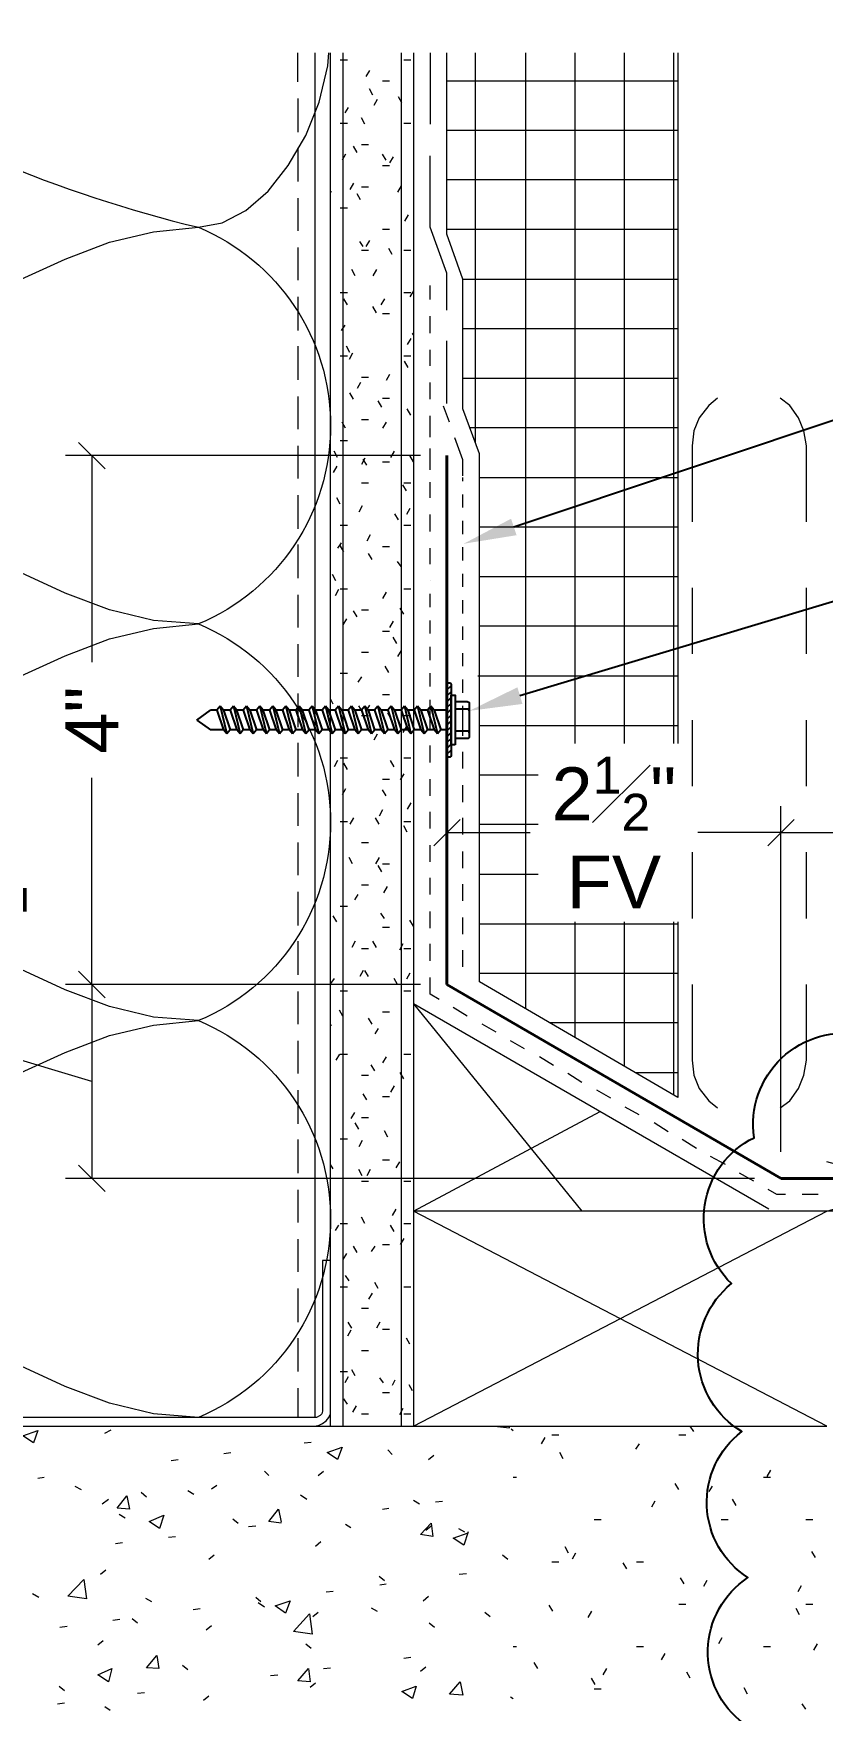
# Model space of a CAD drawing. Header units: inches. Extents: x -257 to 21868, y -296 to 108.
# Drawn here: x 78.38 to 84.34, y 21.92 to 34.6 of the extents above; entities that cross this region are included whole.
import ezdxf
from ezdxf import colors
from ezdxf.entities.mleader import LeaderData, LeaderLine
from ezdxf.math import Vec2, Vec3

# ---------------------------------------------------------------- set-up
doc = ezdxf.new("R2010")
doc.units = ezdxf.units.IN
doc.header["$MEASUREMENT"] = 0
doc.linetypes.add('HIDDEN', pattern=[0.375, 0.25, -0.125])
doc.layers.get('Defpoints').update_dxf_attribs({"color": 3})
for name, color, linetype, lineweight in [('NSE-By_Others', 8, 'Continuous', 0), ('NSE-Call-Outs', 171, 'Continuous', 13), ('NSE-Dimensions', 51, 'Continuous', 13), ('NSE-Flashing 01', 2, 'Continuous', 40), ('NSE-Hardware', 111, 'Continuous', 25)]:
    doc.layers.add(name, color=color, linetype=linetype, lineweight=lineweight)
doc.styles.add('004 - NSSM - Standard', font='arial.ttf', dxfattribs={"height": 0.4})
doc.dimstyles.new('004 - NSSM - Standard', dxfattribs={"dimtxt": 0.4, "dimasz": 0.2, "dimexe": 0.2, "dimexo": 0.2, "dimgap": 0.2, "dimtad": 0, "dimdec": 4, "dimzin": 3, "dimdsep": 46, "dimlunit": 4, "dimtxsty": '004 - NSSM - Standard', "dimblk": 'OBLIQUE', "dimcen": 0.2, "dimclrd": 256, "dimclre": 256, "dimclrt": 256, "dimadec": 0, "dimazin": 0, "dimtfac": 0.7, "dimtdec": 4, "dimtmove": 1, "dimatfit": 2, "dimfxl": 1, "dimtfill": 1, "dimtfillclr": 11, "dimfrac": 1, "dimtolj": 1, "dimtzin": 0, "dimlwd": 0, "dimlwe": 0, "dimarcsym": 0})

# ---------------------------------------------------------------- blocks, each defined once
blk = doc.blocks.new('*U18')
h = blk.add_hatch()
h.set_pattern_fill('ANSI31', scale=0.25, angle=180)
h.set_pattern_definition([(225, (-0.96875, 0.2462), (0.0220971, -0.0220971), [])])
h.paths.add_polyline_path([(0, -0.271, 0.602221), (0.016, -0.28, 0.602221), (0.031, -0.271), (0.031, 0.271, 0.602221), (0.016, 0.28, 0.602221), (0, 0.271)])
at = {"color": 0, "linetype": 'ByBlock', "lineweight": -2}
for p, q in [((-1.892, 0), (-1.789, 0.075)), ((-1.892, 0), (-1.789, -0.075)), ((-1.74, 0.075), (-1.789, 0.075)), ((-1.715, 0.105), (-1.74, 0.075)), ((-1.74, 0.075), (-1.69, -0.075)), ((-1.715, 0.105), (-1.665, -0.105)), ((-1.69, 0.075), (-1.715, 0.105)), ((-1.64, 0.075), (-1.69, 0.075)), ((-1.69, 0.075), (-1.64, -0.075)), ((-1.615, 0.105), (-1.64, 0.075)), ((-1.64, 0.075), (-1.59, -0.075)), ((-1.615, 0.105), (-1.565, -0.105)), ((-1.59, 0.075), (-1.615, 0.105)), ((-1.541, 0.075), (-1.591, 0.075)), ((-1.591, 0.075), (-1.541, -0.075)), ((-1.516, 0.105), (-1.541, 0.075)), ((-1.541, 0.075), (-1.491, -0.075)), ((-1.516, 0.105), (-1.466, -0.105)), ((-1.491, 0.075), (-1.516, 0.105)), ((-1.441, 0.075), (-1.491, 0.075)), ((-1.491, 0.075), (-1.441, -0.075)), ((-1.416, 0.105), (-1.441, 0.075)), ((-1.441, 0.075), (-1.391, -0.075)), ((-1.416, 0.105), (-1.366, -0.105)), ((-1.391, 0.075), (-1.416, 0.105)), ((-1.342, 0.075), (-1.392, 0.075)), ((-1.392, 0.075), (-1.342, -0.075)), ((-1.317, 0.105), (-1.342, 0.075)), ((-1.342, 0.075), (-1.292, -0.075)), ((-1.317, 0.105), (-1.267, -0.105)), ((-1.292, 0.075), (-1.317, 0.105)), ((-1.243, 0.075), (-1.293, 0.075)), ((-1.293, 0.075), (-1.243, -0.075)), ((-1.218, 0.105), (-1.243, 0.075)), ((-1.243, 0.075), (-1.193, -0.075)), ((-1.218, 0.105), (-1.168, -0.105)), ((-1.193, 0.075), (-1.218, 0.105)), ((-1.143, 0.075), (-1.193, 0.075)), ((-1.193, 0.075), (-1.143, -0.075)), ((-1.118, 0.105), (-1.143, 0.075)), ((-1.143, 0.075), (-1.093, -0.075)), ((-1.118, 0.105), (-1.068, -0.105)), ((-1.093, 0.075), (-1.118, 0.105)), ((-1.044, 0.075), (-1.094, 0.075)), ((-1.094, 0.075), (-1.044, -0.075)), ((-1.019, 0.105), (-1.044, 0.075)), ((-1.044, 0.075), (-0.994, -0.075)), ((-1.019, 0.105), (-0.969, -0.105)), ((-0.994, 0.075), (-1.019, 0.105)), ((-0.944, 0.075), (-0.994, 0.075)), ((-0.994, 0.075), (-0.944, -0.075)), ((-0.919, 0.105), (-0.944, 0.075)), ((-0.944, 0.075), (-0.894, -0.075)), ((-0.919, 0.105), (-0.869, -0.105)), ((-0.894, 0.075), (-0.919, 0.105)), ((-0.845, 0.075), (-0.895, 0.075)), ((-0.895, 0.075), (-0.845, -0.075)), ((-0.82, 0.105), (-0.845, 0.075)), ((-0.845, 0.075), (-0.795, -0.075)), ((-0.82, 0.105), (-0.77, -0.105)), ((-0.795, 0.075), (-0.82, 0.105)), ((-0.746, 0.075), (-0.796, 0.075)), ((-0.796, 0.075), (-0.746, -0.075)), ((-0.721, 0.105), (-0.746, 0.075)), ((-0.746, 0.075), (-0.696, -0.075)), ((-0.721, 0.105), (-0.671, -0.105)), ((-0.696, 0.075), (-0.721, 0.105)), ((-0.646, 0.075), (-0.696, 0.075)), ((-0.696, 0.075), (-0.646, -0.075)), ((-0.621, 0.105), (-0.646, 0.075)), ((-0.646, 0.075), (-0.596, -0.075)), ((-0.621, 0.105), (-0.571, -0.105)), ((-0.596, 0.075), (-0.621, 0.105)), ((-0.547, 0.075), (-0.597, 0.075)), ((-0.597, 0.075), (-0.547, -0.075)), ((-0.522, 0.105), (-0.547, 0.075)), ((-0.547, 0.075), (-0.497, -0.075)), ((-0.522, 0.105), (-0.472, -0.105)), ((-0.497, 0.075), (-0.522, 0.105)), ((-0.447, 0.075), (-0.497, 0.075)), ((-0.497, 0.075), (-0.447, -0.075)), ((-0.422, 0.105), (-0.447, 0.075)), ((-0.447, 0.075), (-0.397, -0.075)), ((-0.422, 0.105), (-0.372, -0.105)), ((-0.397, 0.075), (-0.422, 0.105)), ((-0.347, 0.075), (-0.397, 0.075)), ((-0.397, 0.075), (-0.347, -0.075)), ((-0.322, 0.105), (-0.347, 0.075)), ((-0.347, 0.075), (-0.297, -0.075)), ((-0.322, 0.105), (-0.272, -0.105)), ((-0.297, 0.075), (-0.322, 0.105)), ((-0.247, 0.075), (-0.297, 0.075)), ((-0.297, 0.075), (-0.247, -0.075)), ((-0.222, 0.105), (-0.247, 0.075)), ((-0.247, 0.075), (-0.197, -0.075)), ((-0.222, 0.105), (-0.172, -0.105)), ((-0.197, 0.075), (-0.222, 0.105)), ((-0.147, 0.075), (-0.197, 0.075)), ((-0.197, 0.075), (-0.147, -0.075)), ((-0.122, 0.105), (-0.147, 0.075)), ((-0.147, 0.075), (-0.097, -0.075)), ((-0.122, 0.105), (-0.072, -0.105)), ((-0.097, 0.075), (-0.122, 0.105)), ((0, 0.075), (-0.097, 0.075)), ((-0.097, 0.075), (-0.047, -0.075)), ((-1.69, -0.075), (-1.789, -0.075)), ((-1.665, -0.105), (-1.69, -0.075)), ((-1.64, -0.075), (-1.665, -0.105)), ((-1.59, -0.075), (-1.64, -0.075)), ((-1.565, -0.105), (-1.59, -0.075)), ((-1.54, -0.075), (-1.565, -0.105)), ((-1.491, -0.075), (-1.541, -0.075)), ((-1.466, -0.105), (-1.491, -0.075)), ((-1.441, -0.075), (-1.466, -0.105)), ((-1.391, -0.075), (-1.441, -0.075)), ((-1.366, -0.105), (-1.391, -0.075)), ((-1.341, -0.075), (-1.366, -0.105)), ((-1.292, -0.075), (-1.342, -0.075)), ((-1.267, -0.105), (-1.292, -0.075)), ((-1.242, -0.075), (-1.267, -0.105)), ((-1.193, -0.075), (-1.243, -0.075)), ((-1.168, -0.105), (-1.193, -0.075)), ((-1.143, -0.075), (-1.168, -0.105)), ((-1.093, -0.075), (-1.143, -0.075)), ((-1.068, -0.105), (-1.093, -0.075)), ((-1.043, -0.075), (-1.068, -0.105)), ((-0.994, -0.075), (-1.044, -0.075)), ((-0.969, -0.105), (-0.994, -0.075)), ((-0.944, -0.075), (-0.969, -0.105)), ((-0.894, -0.075), (-0.944, -0.075)), ((-0.869, -0.105), (-0.894, -0.075)), ((-0.844, -0.075), (-0.869, -0.105)), ((-0.795, -0.075), (-0.845, -0.075)), ((-0.77, -0.105), (-0.795, -0.075)), ((-0.745, -0.075), (-0.77, -0.105)), ((-0.696, -0.075), (-0.746, -0.075)), ((-0.671, -0.105), (-0.696, -0.075)), ((-0.646, -0.075), (-0.671, -0.105)), ((-0.596, -0.075), (-0.646, -0.075)), ((-0.571, -0.105), (-0.596, -0.075)), ((-0.546, -0.075), (-0.571, -0.105)), ((-0.497, -0.075), (-0.547, -0.075)), ((-0.472, -0.105), (-0.497, -0.075)), ((-0.447, -0.075), (-0.472, -0.105)), ((-0.397, -0.075), (-0.447, -0.075)), ((-0.372, -0.105), (-0.397, -0.075)), ((-0.347, -0.075), (-0.372, -0.105)), ((-0.297, -0.075), (-0.347, -0.075)), ((-0.272, -0.105), (-0.297, -0.075)), ((-0.247, -0.075), (-0.272, -0.105)), ((-0.197, -0.075), (-0.247, -0.075)), ((-0.172, -0.105), (-0.197, -0.075)), ((-0.147, -0.075), (-0.172, -0.105)), ((-0.097, -0.075), (-0.147, -0.075)), ((-0.072, -0.105), (-0.097, -0.075)), ((-0.047, -0.075), (-0.072, -0.105)), ((0, -0.075), (-0.047, -0.075))]:
    blk.add_line(p, q, dxfattribs=at)
at = {"color": 0, "linetype": 'ByBlock', "lineweight": -2, "flags": 128}
blk.add_lwpolyline([(0.021, -0.281), (0.01, -0.281, -0.414214), (0, -0.271), (0, 0.271, -0.414214), (0.01, 0.281), (0.021, 0.281, -0.414214), (0.031, 0.271), (0.031, -0.271, -0.414214)], format="xyb", close=True, dxfattribs=at)
blk.add_lwpolyline([(0.062, -0.188), (0.031, -0.188), (0.031, 0.187), (0.062, 0.187), (0.062, -0.188)], dxfattribs=at)
for points in [[(0.062, 0.14), (0.153, 0.14, -0.414214), (0.169, 0.124), (0.169, -0.124, -0.414214), (0.153, -0.14), (0.062, -0.14)], [(0.169, 0.094, -0.414214), (0.156, 0.082), (0.062, 0.082)], [(0.169, 0.069, 0.414214), (0.156, 0.082), (0.062, 0.082)], [(0.169, -0.071, -0.414214), (0.156, -0.084), (0.062, -0.084)], [(0.169, -0.096, 0.414214), (0.156, -0.084), (0.062, -0.084)]]:
    blk.add_lwpolyline(points, format="xyb", dxfattribs=at)
blk = doc.blocks.new('_Oblique')
at = {"color": 0, "linetype": 'ByBlock', "lineweight": -2}
blk.add_line((-0.5, -0.5), (0.5, 0.5), dxfattribs=at)
blk = doc.blocks.new('*D21')
at = {"layer": 'Defpoints', "color": 0, "transparency": 16777216}
for p in [(78.817, 31.413), (81.503, 31.413), (81.503, 27.413)]:
    blk.add_point(p, dxfattribs=at)
at = {"layer": 'NSE-Dimensions', "lineweight": 0, "transparency": 16777216}
for p, q in [((81.303, 31.413), (78.617, 31.413)), ((78.817, 31.413), (78.817, 29.851)), ((78.817, 27.413), (78.817, 28.975)), ((81.303, 27.413), (78.617, 27.413))]:
    blk.add_line(p, q, dxfattribs=at)
at = {"layer": 'NSE-Dimensions', "lineweight": 0, "transparency": 16777216, "xscale": 0.2, "yscale": 0.2, "zscale": 0.2}
for p, rotation in [((78.817, 31.413), 90), ((78.817, 27.413), 270)]:
    blk.add_blockref('_Oblique', p, dxfattribs=dict(at, rotation=rotation))
at = {"layer": 'NSE-Dimensions', "transparency": 16777216, "insert": (78.817, 29.413), "char_height": 0.4, "attachment_point": 5, "rotation": 90, "style": '004 - NSSM - Standard', "bg_fill": 3, "box_fill_scale": 1.25, "bg_fill_color": 256, "bg_fill_true_color": 13158600, "bg_fill_transparency": 0}
blk.add_mtext('\\A1;4"', dxfattribs=at)
blk = doc.blocks.new('*D22')
at = {"layer": 'Defpoints', "color": 0, "transparency": 16777216}
for p in [(84.029, 28.562), (81.503, 27.413), (84.029, 25.947)]:
    blk.add_point(p, dxfattribs=at)
at = {"layer": 'NSE-Dimensions', "lineweight": 0, "transparency": 16777216}
for p, q in [((81.503, 27.613), (81.503, 28.762)), ((84.029, 26.147), (84.029, 28.762)), ((81.503, 28.562), (82.133, 28.562)), ((84.029, 28.562), (83.4, 28.562))]:
    blk.add_line(p, q, dxfattribs=at)
at = {"layer": 'NSE-Dimensions', "lineweight": 0, "transparency": 16777216, "xscale": 0.2, "yscale": 0.2, "zscale": 0.2, "rotation": 180}
blk.add_blockref('_Oblique', (81.503, 28.562), dxfattribs=at)
at = {"layer": 'NSE-Dimensions', "lineweight": 0, "transparency": 16777216, "xscale": 0.2, "yscale": 0.2, "zscale": 0.2}
blk.add_blockref('_Oblique', (84.029, 28.562), dxfattribs=at)
at = {"layer": 'NSE-Dimensions', "transparency": 16777216, "insert": (82.766, 28.562), "char_height": 0.4, "attachment_point": 5, "style": '004 - NSSM - Standard', "bg_fill": 3, "box_fill_scale": 1.25, "bg_fill_color": 256, "bg_fill_true_color": 13158600, "bg_fill_transparency": 0}
blk.add_mtext('\\A1;2{\\H0.7x;\\S1#2;}"\\PFV', dxfattribs=at)
blk = doc.blocks.new('*D23')
at = {"layer": 'Defpoints', "color": 0, "transparency": 16777216}
for p in [(81.503, 27.413), (78.817, 25.947), (84.029, 25.947)]:
    blk.add_point(p, dxfattribs=at)
at = {"layer": 'NSE-Dimensions', "lineweight": 0, "transparency": 16777216}
for p, q in [((81.303, 27.413), (78.617, 27.413)), ((78.817, 27.413), (78.817, 25.947)), ((77.989, 26.928), (77.989, 27.328)), ((78.817, 26.68), (77.989, 26.928)), ((83.829, 25.947), (78.617, 25.947))]:
    blk.add_line(p, q, dxfattribs=at)
at = {"layer": 'NSE-Dimensions', "lineweight": 0, "transparency": 16777216, "xscale": 0.2, "yscale": 0.2, "zscale": 0.2}
for p, rotation in [((78.817, 27.413), 90), ((78.817, 25.947), 270)]:
    blk.add_blockref('_Oblique', p, dxfattribs=dict(at, rotation=rotation))
at = {"layer": 'NSE-Dimensions', "transparency": 16777216, "insert": (77.989, 27.919), "char_height": 0.4, "attachment_point": 5, "rotation": 90, "style": '004 - NSSM - Standard', "bg_fill": 3, "box_fill_scale": 1.25, "bg_fill_color": 256, "bg_fill_true_color": 13158600, "bg_fill_transparency": 0}
blk.add_mtext('\\A1;1 {\\H0.7x;\\S1/2;}"', dxfattribs=at)
blk = doc.blocks.new('*D24')
at = {"layer": 'Defpoints', "color": 0, "transparency": 16777216}
for p in [(92.003, 28.562), (84.029, 25.947), (92.003, 25.947)]:
    blk.add_point(p, dxfattribs=at)
at = {"layer": 'NSE-Dimensions', "lineweight": 0, "transparency": 16777216}
for p, q in [((84.029, 26.147), (84.029, 28.762)), ((92.003, 26.147), (92.003, 28.762)), ((84.029, 28.562), (87.484, 28.562)), ((92.003, 28.562), (88.548, 28.562))]:
    blk.add_line(p, q, dxfattribs=at)
at = {"layer": 'NSE-Dimensions', "lineweight": 0, "transparency": 16777216, "xscale": 0.2, "yscale": 0.2, "zscale": 0.2, "rotation": 180}
blk.add_blockref('_Oblique', (84.029, 28.562), dxfattribs=at)
at = {"layer": 'NSE-Dimensions', "lineweight": 0, "transparency": 16777216, "xscale": 0.2, "yscale": 0.2, "zscale": 0.2}
blk.add_blockref('_Oblique', (92.003, 28.562), dxfattribs=at)
at = {"layer": 'NSE-Dimensions', "transparency": 16777216, "insert": (88.016, 28.562), "char_height": 0.4, "attachment_point": 5, "style": '004 - NSSM - Standard', "bg_fill": 3, "box_fill_scale": 1.25, "bg_fill_color": 256, "bg_fill_true_color": 13158600, "bg_fill_transparency": 0}
blk.add_mtext('\\A1;8"\\PFV', dxfattribs=at)

msp = doc.modelspace()

# ---------------------------------------------------------------- linework, layer by layer
at = {"layer": 'NSE-By_Others', "linetype": 'HIDDEN', "ltscale": 0.2}
msp.add_line((81.62282, 29.41986), (81.62282, 31.24652), dxfattribs=at)
at = {"layer": 'NSE-By_Others'}
msp.add_line((92.00282, 25.69986), (81.24948, 25.69986), dxfattribs=at)
msp.add_lwpolyline([(76.63615, 34.39986, 0.08190567), (79.62282, 33.13986, -0.66666667), (79.62282, 30.13986, -0.66666667), (79.62282, 27.13986, -0.66666667), (79.62282, 24.13986), (79.28282, 24.16652), (78.94948, 24.24652), (78.61615, 24.37319), (78.28282, 24.52652)], format="xyb", dxfattribs=at)
for points in [[(78.28282, 32.74652), (78.61615, 32.89986), (78.94948, 33.02652), (79.28282, 33.10652), (79.62282, 33.13986), (79.80282, 33.17319), (79.98282, 33.26652), (80.14948, 33.41319), (80.30282, 33.60652), (80.43615, 33.83319), (80.53615, 34.08652), (80.60282, 34.35986), (80.60907, 34.45986)], [(80.37615, 34.23986), (80.37615, 34.45986)], [(80.50282, 34.45986), (80.50282, 24.13986)], [(80.62282, 24.07319), (80.62282, 34.45986)], [(80.69615, 34.40652), (80.74948, 34.40652)], [(80.71615, 34.45986), (80.71615, 24.07319)], [(81.15615, 34.45986), (81.15615, 24.07319)], [(81.17615, 34.40652), (81.22948, 34.40652)], [(81.24948, 34.45986), (81.24948, 24.07319), (84.37615, 25.69986), (84.46948, 25.72652), (84.53615, 25.79319), (84.56282, 25.88652), (84.53615, 25.97986), (84.46948, 26.04652), (84.37615, 26.07319)], [(81.37615, 34.45986), (81.37615, 33.91986)], [(83.24948, 34.45986), (83.24948, 26.55986), (81.74948, 27.43319), (81.74948, 31.42652), (81.62282, 31.76652), (81.62282, 32.74652), (81.50282, 33.08652), (81.50282, 34.45986)], [(81.71615, 34.45986), (81.71615, 31.50652)], [(82.09615, 34.45986), (82.09615, 27.23319)], [(82.46948, 34.45986), (82.46948, 27.01319)], [(82.84282, 34.45986), (82.84282, 26.79986)], [(83.21615, 34.45986), (83.21615, 26.57986)], [(80.91615, 34.32652), (80.88948, 34.27986)], [(81.01615, 34.24652), (81.06948, 34.24652)], [(81.50282, 34.24652), (83.24948, 34.24652)], [(80.94282, 34.13986), (80.91615, 34.18652)], [(81.16282, 34.07986), (81.13615, 34.12652)], [(80.37615, 34.11319), (80.37615, 33.85986)], [(80.75615, 34.04652), (80.72948, 34.00652)], [(80.97615, 34.10652), (80.94948, 34.05986)], [(80.69615, 33.92652), (80.74948, 33.92652)], [(80.88282, 33.91986), (80.85615, 33.96652)], [(81.17615, 33.92652), (81.22948, 33.92652)], [(81.50282, 33.87319), (83.24948, 33.87319)], [(80.37615, 33.73986), (80.37615, 33.48652)], [(80.82282, 33.70652), (80.79615, 33.75319)], [(80.85615, 33.76652), (80.90948, 33.76652)], [(80.73615, 33.69319), (80.70948, 33.64652)], [(81.04282, 33.64652), (81.01615, 33.69319)], [(81.09615, 33.67319), (81.06948, 33.62652)], [(81.50282, 32.51319), (81.50282, 32.79319), (81.37615, 33.13986), (81.37615, 33.67986)], [(81.01615, 33.60652), (81.06948, 33.60652)], [(81.50282, 33.49986), (83.24948, 33.49986)], [(80.37615, 33.35986), (80.37615, 33.11319)], [(80.62948, 33.40652), (80.62282, 33.41319)], [(80.79615, 33.47319), (80.76948, 33.42652)], [(80.84948, 33.34652), (80.82282, 33.39319)], [(80.85615, 33.44652), (80.90948, 33.44652)], [(81.15615, 33.45319), (81.12948, 33.40652)], [(80.69615, 33.28652), (80.74948, 33.28652)], [(81.20948, 33.23319), (81.18282, 33.18652)], [(81.01615, 33.12652), (81.06948, 33.12652)], [(81.50282, 33.12652), (83.24948, 33.12652)], [(80.37615, 32.98652), (80.37615, 32.73986)], [(80.86948, 32.99319), (80.84282, 33.03319)], [(80.91615, 33.03986), (80.88948, 32.99319)], [(81.08948, 32.93319), (81.06282, 32.97986)], [(80.85615, 32.96652), (80.90948, 32.96652)], [(81.17615, 32.96652), (81.22948, 32.96652)], [(80.80948, 32.77319), (80.78282, 32.81986)], [(80.96948, 32.81986), (80.94282, 32.77319)], [(81.62282, 32.74652), (83.24948, 32.74652)], [(80.37615, 32.61319), (80.37615, 32.35986)], [(80.69615, 32.64652), (80.74948, 32.64652)], [(80.74948, 32.55319), (80.72282, 32.59986)], [(81.02948, 32.59986), (81.00282, 32.55319)], [(81.17615, 32.64652), (81.22948, 32.64652)], [(81.24948, 32.65986), (81.22282, 32.61319)], [(81.37615, 32.59319), (81.37615, 32.69986)], [(80.96948, 32.49319), (80.94282, 32.53986)], [(81.01615, 32.48652), (81.06948, 32.48652)], [(81.37615, 32.33986), (81.37615, 32.46652)], [(80.72948, 32.39986), (80.70282, 32.35986)], [(81.24948, 32.32652), (81.24282, 32.33986)], [(81.62282, 32.37319), (83.24948, 32.37319)], [(80.37615, 32.23986), (80.37615, 31.98652)], [(80.76948, 32.19319), (80.74282, 32.23986)], [(81.22948, 32.29986), (81.20282, 32.25319)], [(81.37615, 32.09319), (81.37615, 32.21319)], [(81.50282, 31.80652), (81.50282, 32.27986)], [(80.69615, 32.16652), (80.74948, 32.16652)], [(80.78948, 32.18652), (80.76282, 32.13986)], [(81.17615, 32.16652), (81.22948, 32.16652)], [(81.20948, 32.07986), (81.18282, 32.12652)], [(80.84948, 31.96652), (80.82282, 31.91986)], [(80.85615, 32.00652), (80.90948, 32.00652)], [(81.06948, 32.02652), (81.04282, 31.97986)], [(81.37615, 31.83986), (81.37615, 31.96652)], [(81.62282, 31.99986), (83.24948, 31.99986)], [(80.37615, 31.85986), (80.37615, 31.61319)], [(80.79615, 31.83986), (80.76948, 31.88652)], [(81.01615, 31.84652), (81.06948, 31.84652)], [(83.54948, 31.84652), (83.48282, 31.79319), (83.40948, 31.69986), (83.36948, 31.59986), (83.35615, 31.48652), (83.35615, 30.91319)], [(84.22282, 30.91319), (84.22282, 31.48652), (84.20282, 31.59986), (84.16282, 31.69986), (84.09615, 31.79319), (84.02282, 31.84652)], [(81.00948, 31.77986), (80.98282, 31.82652)], [(81.22948, 31.71986), (81.20282, 31.76652)], [(81.37615, 31.55319), (81.37615, 31.71319)], [(81.52282, 31.66652), (81.47615, 31.78652)], [(80.73615, 31.61986), (80.70948, 31.66652)], [(80.85615, 31.68652), (80.90948, 31.68652)], [(81.04282, 31.66652), (81.01615, 31.61986)], [(81.67497, 31.62652), (83.24948, 31.62652)], [(80.37615, 31.48652), (80.37615, 31.23986)], [(80.69615, 31.52652), (80.74948, 31.52652)], [(81.37615, 31.30652), (81.37615, 31.46652)], [(81.62282, 31.25986), (81.62282, 31.37986), (81.56282, 31.54652)], [(80.66948, 31.33319), (80.64282, 31.28652)], [(80.67615, 31.39986), (80.64948, 31.44652)], [(80.88282, 31.39319), (80.85615, 31.34652)], [(80.89615, 31.33986), (80.86948, 31.38652)], [(81.01615, 31.36652), (81.06948, 31.36652)], [(81.10282, 31.44652), (81.07615, 31.39986)], [(81.24948, 31.36652), (81.22282, 31.41319)], [(80.85615, 31.20652), (80.90948, 31.20652)], [(81.17615, 31.20652), (81.22948, 31.20652)], [(81.37615, 31.09319), (81.37615, 31.21319)], [(81.74948, 31.24652), (83.24948, 31.24652)], [(80.37615, 31.11319), (80.37615, 30.85986)], [(80.69615, 31.04652), (80.66948, 31.09319)], [(81.19615, 31.14652), (81.16948, 31.19319)], [(80.86282, 31.03319), (80.83615, 30.98652)], [(81.13615, 30.92652), (81.10948, 30.97319)], [(81.22282, 31.01319), (81.19615, 30.96652)], [(81.37615, 30.83986), (81.37615, 30.96652)], [(80.69615, 30.88652), (80.74948, 30.88652)], [(81.17615, 30.88652), (81.22948, 30.88652)], [(81.74948, 30.87319), (83.24948, 30.87319)], [(80.37615, 30.73986), (80.37615, 30.48652)], [(80.70282, 30.75319), (80.67615, 30.71319)], [(80.72282, 30.68652), (80.69615, 30.73319)], [(80.92282, 30.81319), (80.89615, 30.76652)], [(81.01615, 30.72652), (81.06948, 30.72652)], [(81.37615, 30.59319), (81.37615, 30.71319)], [(80.93615, 30.62652), (80.90948, 30.67319)], [(81.15615, 30.57319), (81.12948, 30.61319)], [(78.28282, 29.74652), (78.61615, 29.89986), (78.94948, 30.02652), (79.28282, 30.10652), (79.62282, 30.13986), (79.28282, 30.16652), (78.94948, 30.24652), (78.61615, 30.37319), (78.28282, 30.52652)], [(80.66282, 30.46652), (80.63615, 30.51319)], [(81.74948, 30.49986), (83.24948, 30.49986)], [(80.37615, 30.35986), (80.37615, 30.11319)], [(80.68282, 30.39986), (80.65615, 30.35319)], [(80.69615, 30.40652), (80.74948, 30.40652)], [(81.04282, 30.37986), (81.01615, 30.33319)], [(81.17615, 30.40652), (81.22948, 30.40652)], [(83.35615, 30.41319), (83.35615, 29.91319)], [(84.22282, 29.91319), (84.22282, 30.41319)], [(80.82282, 30.19319), (80.79615, 30.23986)], [(80.85615, 30.24652), (80.90948, 30.24652)], [(81.17615, 30.21319), (81.14948, 30.25986)], [(80.74282, 30.17986), (80.71615, 30.13319)], [(81.01615, 30.08652), (81.06948, 30.08652)], [(81.09615, 30.15986), (81.06948, 30.11319)], [(81.74948, 30.12652), (83.24948, 30.12652)], [(80.37615, 29.98652), (80.37615, 29.73986)], [(81.12282, 29.99319), (81.09615, 30.03986)], [(81.15615, 29.93986), (81.12948, 29.89319)], [(80.85615, 29.92652), (80.90948, 29.92652)], [(81.06282, 29.77319), (81.03615, 29.81986)], [(80.69615, 29.76652), (80.74948, 29.76652)], [(80.85615, 29.73986), (80.82948, 29.69986)], [(81.73615, 29.74652), (83.24948, 29.74652)], [(80.37615, 29.61319), (80.37615, 29.35986)], [(80.64282, 29.53319), (80.62282, 29.57319)], [(81.01615, 29.60652), (81.06948, 29.60652)], [(80.86282, 29.47986), (80.83615, 29.51986)], [(80.85615, 29.44652), (80.90948, 29.44652)], [(80.91615, 29.52652), (80.88948, 29.47986)], [(81.08282, 29.41986), (81.05615, 29.46652)], [(81.17615, 29.44652), (81.22948, 29.44652)], [(81.37615, 29.33986), (81.37615, 29.46652)], [(80.97615, 29.30652), (80.94948, 29.25986)], [(81.19615, 29.36652), (81.16948, 29.31986)], [(81.62282, 29.29319), (81.62282, 29.41986)], [(81.74948, 29.37319), (83.24948, 29.37319)], [(83.35615, 29.41319), (83.35615, 28.91319)], [(84.22282, 28.91319), (84.22282, 29.41319)], [(80.37615, 29.23986), (80.37615, 28.98652)], [(81.37615, 29.09319), (81.37615, 29.21986)], [(81.62282, 29.04652), (81.62282, 29.17319)], [(80.67615, 29.10652), (80.64948, 29.05986)], [(80.69615, 29.12652), (80.74948, 29.12652)], [(80.74948, 29.03986), (80.72282, 29.08652)], [(81.10282, 29.05986), (81.07615, 29.10652)], [(81.17615, 29.12652), (81.22948, 29.12652)], [(81.01615, 28.96652), (81.06948, 28.96652)], [(81.17615, 29.00652), (81.14948, 28.95986)], [(81.37615, 28.83986), (81.37615, 28.96652)], [(81.62282, 28.79319), (81.62282, 28.91986)], [(81.74948, 28.99986), (83.24948, 28.99986)], [(80.37615, 28.85986), (80.37615, 28.61319)], [(80.73615, 28.89319), (80.70948, 28.84652)], [(81.04282, 28.83986), (81.01615, 28.88652)], [(80.79615, 28.67319), (80.76948, 28.62652)], [(80.98948, 28.62652), (80.96282, 28.67319)], [(81.01615, 28.73319), (80.98948, 28.68652)], [(81.22948, 28.78652), (81.20282, 28.73986)], [(81.37615, 28.59319), (81.37615, 28.71986)], [(81.62282, 28.54652), (81.62282, 28.67319)], [(80.69615, 28.64652), (80.74948, 28.64652)], [(81.17615, 28.64652), (81.22948, 28.64652)], [(81.20282, 28.56652), (81.17615, 28.61319)], [(81.74948, 28.62652), (83.24948, 28.62652)], [(80.37615, 28.48652), (80.37615, 28.23986)], [(80.85615, 28.48652), (80.90948, 28.48652)], [(81.37615, 28.33986), (81.37615, 28.46652)], [(81.62282, 28.29319), (81.62282, 28.41986)], [(83.35615, 28.41319), (83.35615, 27.91319)], [(84.22282, 27.91319), (84.22282, 28.41319)], [(80.78948, 28.32652), (80.76282, 28.37319)], [(80.98948, 28.37319), (80.96282, 28.32652)], [(81.00948, 28.26652), (80.98282, 28.31319)], [(81.01615, 28.32652), (81.06948, 28.32652)], [(80.85615, 28.16652), (80.90948, 28.16652)], [(81.37615, 28.09319), (81.37615, 28.21986)], [(81.62282, 28.04652), (81.62282, 28.17319)], [(81.74948, 28.24652), (83.24948, 28.24652)], [(80.37615, 28.11319), (80.37615, 27.85986)], [(80.82948, 28.09319), (80.80282, 28.05319)], [(81.04948, 28.15319), (81.02282, 28.10652)], [(80.66948, 27.88652), (80.64282, 27.93319)], [(80.69615, 28.00652), (80.74948, 28.00652)], [(81.02948, 27.91319), (81.00282, 27.95319)], [(81.24948, 27.85319), (81.22282, 27.89986)], [(81.37615, 27.83986), (81.37615, 27.96652)], [(81.62282, 27.79319), (81.62282, 27.91986)], [(81.01615, 27.84652), (81.06948, 27.84652)], [(81.74948, 27.87319), (83.24948, 27.87319)], [(80.37615, 27.73986), (80.37615, 27.48652)], [(80.80948, 27.73986), (80.78282, 27.69319)], [(80.85615, 27.68652), (80.90948, 27.68652)], [(80.96948, 27.69319), (80.94282, 27.73986)], [(81.16948, 27.71986), (81.14282, 27.67319)], [(81.17615, 27.68652), (81.22948, 27.68652)], [(81.37615, 27.59319), (81.37615, 27.71986)], [(81.62282, 27.54652), (81.62282, 27.67319)], [(78.28282, 26.74652), (78.61615, 26.89986), (78.94948, 27.02652), (79.28282, 27.10652), (79.62282, 27.13986), (79.28282, 27.16652), (78.94948, 27.24652), (78.61615, 27.37319), (78.28282, 27.52652)], [(80.86948, 27.51986), (80.84282, 27.47319)], [(80.90948, 27.47319), (80.88282, 27.51986)], [(80.64948, 27.45986), (80.62282, 27.41986)], [(81.12948, 27.41319), (81.10282, 27.45986)], [(81.22282, 27.49986), (81.19615, 27.45319)], [(81.44282, 27.29986), (81.37615, 27.33986), (81.37615, 27.46652)], [(81.74948, 27.49986), (83.24948, 27.49986)], [(83.35615, 27.41319), (83.35615, 26.83986), (83.36948, 26.72652), (83.40948, 26.62652), (83.48282, 26.53319), (83.54948, 26.47986)], [(84.02282, 26.47986), (84.09615, 26.53319), (84.16282, 26.62652), (84.20282, 26.72652), (84.22282, 26.83986), (84.22282, 27.41319)], [(80.37615, 27.35986), (80.37615, 27.11319)], [(80.69615, 27.36652), (80.74948, 27.36652)], [(81.17615, 27.36652), (81.22948, 27.36652)], [(83.93615, 25.71319), (81.24948, 27.26652)], [(81.24948, 27.26652), (82.52282, 25.69986)], [(80.71615, 27.17319), (80.68948, 27.21986)], [(80.93615, 27.11319), (80.90948, 27.15986)], [(81.01615, 27.20652), (81.06948, 27.20652)], [(81.65615, 27.17319), (81.54948, 27.23986)], [(80.62948, 27.10652), (80.62282, 27.09986)], [(80.98282, 27.07986), (80.95615, 27.03986)], [(81.87615, 27.05319), (81.76948, 27.11319)], [(82.27615, 27.12652), (83.24948, 27.12652)], [(80.37615, 26.98652), (80.37615, 26.73986)], [(80.68948, 26.88652), (80.66282, 26.83986)], [(80.69615, 26.88652), (80.74948, 26.88652)], [(81.17615, 26.88652), (81.22948, 26.88652)], [(82.08948, 26.92652), (81.98282, 26.98652)], [(80.95615, 26.75986), (80.92948, 26.80652)], [(81.04282, 26.86652), (81.01615, 26.81986)], [(82.30948, 26.79986), (82.20282, 26.86652)], [(80.85615, 26.72652), (80.90948, 26.72652)], [(81.10282, 26.64652), (81.07615, 26.59986)], [(81.17615, 26.69986), (81.14948, 26.74652)], [(82.52282, 26.67319), (82.41615, 26.73986)], [(82.92948, 26.74652), (83.24948, 26.74652)], [(80.37615, 26.61319), (80.37615, 26.35986)], [(80.89615, 26.53986), (80.86948, 26.58652)], [(81.01615, 26.56652), (81.06948, 26.56652)], [(82.74282, 26.55319), (82.63615, 26.61319)], [(80.80282, 26.44652), (80.77615, 26.39986)], [(80.85615, 26.40652), (80.90948, 26.40652)], [(84.37615, 24.07319), (81.24948, 25.69986), (82.66282, 26.45319)], [(82.95615, 26.42652), (82.84948, 26.48652)], [(80.83615, 26.31986), (80.80948, 26.36652)], [(81.05615, 26.25986), (81.02948, 26.30652)], [(83.17615, 26.29986), (83.06948, 26.36652)], [(80.37615, 26.23986), (80.37615, 25.98652)], [(80.69615, 26.24652), (80.74948, 26.24652)], [(80.86282, 26.23319), (80.83615, 26.18652)], [(83.38948, 26.17319), (83.28282, 26.23986)], [(80.64282, 26.01986), (80.62282, 26.05319)], [(80.86282, 25.96652), (80.83615, 26.01319)], [(80.92282, 26.01319), (80.89615, 25.96652)], [(81.01615, 26.08652), (81.06948, 26.08652)], [(81.14282, 26.07319), (81.11615, 26.02652)], [(83.60948, 26.05319), (83.49615, 26.11319)], [(80.85615, 25.92652), (80.90948, 25.92652)], [(81.17615, 25.92652), (81.22948, 25.92652)], [(83.82282, 25.92652), (83.71615, 25.98652)], [(80.37615, 25.85986), (80.37615, 25.61319)], [(83.92948, 25.86652), (83.99615, 25.82652), (84.06282, 25.82652)], [(84.18948, 25.82652), (84.30948, 25.82652)], [(80.88282, 25.60652), (80.85615, 25.65319)], [(81.11615, 25.71319), (81.08948, 25.66652)], [(80.68282, 25.59319), (80.65615, 25.55319)], [(80.69615, 25.60652), (80.74948, 25.60652)], [(81.10282, 25.54652), (81.07615, 25.59319)], [(81.17615, 25.49319), (81.14948, 25.44652)], [(81.17615, 25.60652), (81.22948, 25.60652)], [(80.37615, 25.48652), (80.37615, 25.23986)], [(80.74282, 25.37986), (80.71615, 25.33319)], [(80.82282, 25.38652), (80.79615, 25.43319)], [(80.95615, 25.43319), (80.92948, 25.39319)], [(81.01615, 25.44652), (81.06948, 25.44652)], [(80.62282, 25.32652), (80.56282, 25.32652), (80.56282, 24.18652), (80.55615, 24.16652), (80.54282, 24.15319), (80.51615, 24.13986), (74.73615, 24.13986), (74.71615, 24.14652), (74.69615, 24.16652), (74.68948, 24.18652), (74.68948, 25.32652), (74.62282, 25.32652)], [(80.37615, 25.11319), (80.37615, 24.85986)], [(80.69615, 25.12652), (80.74948, 25.12652)], [(80.76282, 25.17319), (80.73615, 25.21319)], [(80.98282, 25.11319), (80.95615, 25.15986)], [(81.17615, 25.12652), (81.22948, 25.12652)], [(80.93615, 25.07986), (80.90948, 25.03319)], [(80.78282, 24.81319), (80.75615, 24.85986)], [(80.85615, 24.96652), (80.90948, 24.96652)], [(80.99615, 24.85986), (80.96948, 24.81319)], [(80.37615, 24.73986), (80.37615, 24.48652)], [(80.77615, 24.79986), (80.74948, 24.75319)], [(81.01615, 24.80652), (81.06948, 24.80652)], [(81.22282, 24.69319), (81.19615, 24.73986)], [(80.85615, 24.64652), (80.90948, 24.64652)], [(80.69615, 24.48652), (80.74948, 24.48652)], [(80.80948, 24.45319), (80.78282, 24.49986)], [(80.37615, 24.35986), (80.37615, 24.13986)], [(80.75615, 24.44652), (80.72948, 24.39986)], [(81.02282, 24.39986), (80.99615, 24.43986)], [(81.10948, 24.41986), (81.08948, 24.37986)], [(81.24282, 24.33986), (81.21615, 24.38652)], [(80.74948, 24.23986), (80.72282, 24.27986)], [(80.81615, 24.22652), (80.78948, 24.17986)], [(81.01615, 24.32652), (81.06948, 24.32652)], [(80.50282, 24.07319), (80.53615, 24.07986), (80.56282, 24.09319), (80.58948, 24.11319), (80.60948, 24.13986), (80.62282, 24.16652)], [(80.85615, 24.16652), (80.90948, 24.16652)], [(81.16948, 24.20652), (81.14282, 24.15986)], [(81.17615, 24.16652), (81.22948, 24.16652)], [(74.74948, 24.07319), (84.37615, 24.07319)], [(78.91615, 24.01986), (78.96282, 24.04652)], [(81.86282, 24.07319), (81.97615, 24.05986), (81.97615, 24.07319)], [(81.98948, 24.05319), (82.00282, 24.03986)], [(82.24282, 23.98652), (82.21615, 23.93986)], [(82.29615, 24.00652), (82.34948, 24.00652)], [(83.25615, 24.00652), (83.30948, 24.00652)], [(83.36948, 24.03319), (83.34282, 24.07319)], [(79.81615, 23.86652), (79.86948, 23.87319)], [(80.42282, 23.94652), (80.47615, 23.95319)], [(81.05615, 23.89319), (81.08948, 23.85986)], [(81.36282, 23.81986), (81.40282, 23.85319)], [(82.38282, 23.82652), (82.35615, 23.87319)], [(82.95615, 23.93986), (82.92948, 23.89986)], [(79.41615, 23.81319), (79.46948, 23.81986)], [(80.12282, 23.73319), (80.15615, 23.69986)], [(80.52948, 23.69986), (80.56948, 23.73319)], [(83.94948, 23.73986), (83.92282, 23.69319)], [(78.40948, 23.67986), (78.45615, 23.68652)], [(78.68948, 23.61986), (78.73615, 23.59319)], [(79.72282, 23.59986), (79.76282, 23.62652)], [(82.00282, 23.68652), (82.02948, 23.68652)], [(83.25615, 23.59319), (83.22948, 23.63986)], [(83.50948, 23.61986), (83.48282, 23.57986)], [(83.89615, 23.68652), (83.94948, 23.68652)], [(78.89615, 23.48652), (78.94282, 23.51986)], [(79.18948, 23.57319), (79.22948, 23.53986)], [(79.54282, 23.58652), (79.58948, 23.55986)], [(80.39615, 23.55319), (80.44282, 23.51986)], [(81.24948, 23.51319), (81.29615, 23.48652)], [(81.41615, 23.49986), (81.46948, 23.50652)], [(83.07615, 23.50652), (83.04948, 23.45986)], [(83.68948, 23.47319), (83.66282, 23.51986)], [(79.02282, 23.40652), (79.06948, 23.37986)], [(79.88282, 23.37319), (79.92282, 23.33986)], [(80.24948, 23.33986), (80.15615, 23.35319), (80.22948, 23.44652), (80.24948, 23.34652)], [(81.01615, 23.44652), (81.06282, 23.45319)], [(82.61615, 23.36652), (82.66948, 23.36652)], [(83.57615, 23.36652), (83.62948, 23.36652)], [(84.21615, 23.36652), (84.26948, 23.36652)], [(79.39615, 23.23319), (79.44948, 23.23986)], [(80.00282, 23.31319), (80.05615, 23.31986)], [(80.73615, 23.33319), (80.77615, 23.30652)], [(81.34282, 23.28652), (81.38282, 23.31986)], [(81.66282, 23.27319), (81.62948, 23.17319), (81.54948, 23.22652), (81.66282, 23.26652)], [(81.58948, 23.29986), (81.63615, 23.27319)], [(78.99615, 23.18652), (79.04948, 23.19319)], [(79.70282, 23.06652), (79.74282, 23.09986)], [(80.50948, 23.16652), (80.54948, 23.19986)], [(81.92282, 23.09986), (81.96282, 23.06652)], [(82.42282, 23.11319), (82.39615, 23.15986)], [(82.47615, 23.11319), (82.44948, 23.06652)], [(84.28948, 23.07986), (84.26282, 23.12652)], [(78.88282, 22.95319), (78.92282, 22.98652)], [(81.59615, 22.95319), (81.64948, 22.95986)], [(82.29615, 23.04652), (82.34948, 23.04652)], [(82.86282, 22.99319), (82.83615, 23.03986)], [(82.93615, 23.04652), (82.98948, 23.04652)], [(80.98948, 22.93986), (81.02948, 22.90652)], [(80.99615, 22.87319), (81.04282, 22.87986)], [(83.29615, 22.87986), (83.26948, 22.92652)], [(83.46948, 22.90652), (83.44282, 22.85986)], [(84.18282, 22.86652), (84.15615, 22.81986)], [(78.36948, 22.80652), (78.41615, 22.77986)], [(79.22282, 22.77319), (79.26948, 22.74652)], [(80.05615, 22.77986), (80.09615, 22.74652)], [(80.07615, 22.73986), (80.12282, 22.70652)], [(80.58948, 22.81986), (80.64282, 22.82652)], [(81.32282, 22.75319), (81.36282, 22.78652)], [(82.30282, 22.67319), (82.27615, 22.71986)], [(83.25615, 22.72652), (83.30948, 22.72652)], [(84.21615, 22.72652), (84.26948, 22.72652)], [(78.97615, 22.60652), (79.02948, 22.61319)], [(79.12282, 22.61986), (79.16282, 22.58652)], [(79.58282, 22.68652), (79.63615, 22.69319)], [(80.48948, 22.63319), (80.52948, 22.66652)], [(80.92948, 22.69986), (80.97615, 22.67319)], [(81.36948, 22.58652), (81.40948, 22.55319)], [(81.78948, 22.66652), (81.82948, 22.63319)], [(82.59615, 22.67319), (82.56948, 22.62652)], [(84.16948, 22.64652), (84.14282, 22.69319)], [(78.57615, 22.55319), (78.62948, 22.55986)], [(78.86282, 22.41986), (78.90282, 22.45319)], [(79.68282, 22.53319), (79.72282, 22.56652)], [(83.58282, 22.47319), (83.55615, 22.42652)], [(80.43615, 22.42652), (80.47615, 22.39319)], [(81.17615, 22.31986), (81.22948, 22.32652)], [(82.00282, 22.40652), (82.02948, 22.40652)], [(82.93615, 22.40652), (82.98948, 22.40652)], [(83.14948, 22.35319), (83.12282, 22.30652)], [(83.89615, 22.40652), (83.94948, 22.40652)], [(84.30282, 22.42652), (84.27615, 22.37986)], [(79.50282, 22.26652), (79.54282, 22.23319)], [(80.16948, 22.18652), (80.22282, 22.19319)], [(80.56948, 22.23986), (80.62282, 22.24652)], [(81.30282, 22.21986), (81.34282, 22.25319)], [(82.18948, 22.23986), (82.16282, 22.28652)], [(82.70948, 22.23986), (82.68282, 22.19319)], [(83.34282, 22.16652), (83.31615, 22.21319)], [(78.56948, 22.10652), (78.60948, 22.07319)], [(80.46948, 22.09986), (80.50948, 22.13319)], [(82.62282, 22.11986), (82.59615, 22.16652)], [(82.61615, 22.08652), (82.66948, 22.08652)], [(83.77615, 22.04652), (83.74948, 22.09319)], [(78.55615, 21.97319), (78.60948, 21.97986)], [(78.91615, 21.95319), (78.95615, 21.92652)], [(79.16282, 22.05319), (79.21615, 22.05986)], [(79.66282, 21.99986), (79.70282, 22.03319)], [(81.98282, 22.02652), (82.00282, 22.01319)], [(84.21615, 21.93319), (84.18948, 21.97319)]]:
    msp.add_lwpolyline(points, dxfattribs=at)
at = {"layer": 'NSE-By_Others', "linetype": 'HIDDEN', "ltscale": 0.2}
msp.add_lwpolyline([(81.37615, 29.46652), (81.37615, 30.46652)], dxfattribs=at)
at = {"layer": 'NSE-By_Others'}
for points in [[(78.40948, 24.03986), (78.37615, 23.94652), (78.29615, 23.99986)], [(80.70948, 23.91319), (80.67615, 23.81986), (80.59615, 23.87319)], [(79.08282, 23.54652), (79.10282, 23.44652), (79.00948, 23.45319)], [(79.36282, 23.39986), (79.32948, 23.29986), (79.24948, 23.35319)], [(81.38282, 23.33986), (81.39615, 23.23986), (81.30282, 23.25319)], [(78.77615, 22.76652), (78.63615, 22.78652), (78.75615, 22.91319)], [(80.31615, 22.75319), (80.28282, 22.65986), (80.20282, 22.71319)], [(80.48282, 22.49986), (80.34282, 22.51986), (80.46282, 22.65319)], [(79.30948, 22.33986), (79.32282, 22.23986), (79.22948, 22.24652)], [(78.96948, 22.23986), (78.94282, 22.13986), (78.86282, 22.19319)], [(80.45615, 22.23986), (80.46948, 22.13986), (80.37615, 22.14652)], [(81.26948, 22.10652), (81.24282, 22.01319), (81.16282, 22.06652)], [(81.60282, 22.13986), (81.62282, 22.03986), (81.52282, 22.04652)]]:
    msp.add_lwpolyline(points, close=True, dxfattribs=at)
at = {"layer": 'NSE-Flashing 01'}
for p, q in [((81.50282, 31.41319), (81.50282, 27.41319)), ((81.50282, 27.41319), (84.02948, 25.94652)), ((84.02948, 25.94652), (92.00282, 25.94652))]:
    msp.add_line(p, q, dxfattribs=at)

# ---------------------------------------------------------------- block references
at = {"layer": 'NSE-Hardware'}
msp.add_blockref('*U18', (81.50282, 29.41319), dxfattribs=at)

# ---------------------------------------------------------------- next in the draw order: dimensions: what is measured, and where the dimension line sits
at = {"layer": 'NSE-Dimensions'}
dim = msp.add_linear_dim(base=(78.8168, 31.41319), p1=(81.50282, 27.41319), p2=(81.50282, 31.41319), angle=90, dimstyle='004 - NSSM - Standard', dxfattribs=at)
dim.commit()
dim.dimension.update_dxf_attribs({"geometry": '*D21', "text_midpoint": (78.8168, 29.41319)})

# ---------------------------------------------------------------- next in the draw order: leaders
at = {"layer": 'NSE-Call-Outs'}
ml = msp.add_multileader_mtext('Standard', dxfattribs=at)
ml.set_content('Lap WAB-3 Over Flashing Leg, Not By Northshore Exteriors', color=256, style='004 - NSSM - Standard')
ml.set_leader_properties(color=256)
ml.build(insert=Vec2(0, 0))
ml.multileader.update_dxf_attribs({"dogleg_length": 1, "arrow_head_size": 0.4})
ctx = ml.context
ctx.base_point, ctx.char_height, ctx.arrow_head_size, ctx.landing_gap_size, ctx.plane_origin = Vec3(94.68587, 34.78175), 0.4, 0.4, 0.4, Vec3(81.62948, 30.74652)
notes = []
notes.append((ctx, [(0, (1, 1, 0), (93.68587, 34.78175), (1, 0), 1, [(0, [(81.62948, 30.74652)], 0, [])])]))
ctx.mtext.insert, ctx.mtext.width, ctx.mtext.flow_direction = Vec3(95.08587, 35.04055), 8, 5
ctx.mtext.has_bg_fill, ctx.mtext.bg_color, ctx.mtext.bg_scale_factor, ctx.mtext.bg_transparency, ctx.mtext.use_window_bg_color = 1, -1027028792, 1.5, 0, 1
for ctx, leaders in notes:
    for number, flags, end, landing, length, lines in leaders:
        leader = LeaderData()
        leader.index, (leader.has_last_leader_line, leader.has_dogleg_vector, leader.attachment_direction) = number, flags
        leader.last_leader_point, leader.dogleg_vector, leader.dogleg_length = Vec3(end), Vec3(landing), length
        for number, points, colour, breaks in lines:
            line = LeaderLine()
            line.index, line.vertices, line.color, line.breaks = number, Vec3.list(points), colors.encode_raw_color(colour), breaks
            leader.lines.append(line)
        ctx.leaders.append(leader)

# ---------------------------------------------------------------- next in the draw order: dimensions: what is measured, and where the dimension line sits
at = {"layer": 'NSE-Dimensions'}
dim = msp.add_linear_dim(base=(84.02948, 28.56223), p1=(81.50282, 27.41319), p2=(84.02948, 25.94652), text='<>\\PFV', dimstyle='004 - NSSM - Standard', dxfattribs=at)
dim.commit()
dim.dimension.update_dxf_attribs({"geometry": '*D22', "text_midpoint": (82.76615, 28.56223)})

# ---------------------------------------------------------------- next in the draw order: leaders
at = {"layer": 'NSE-Call-Outs'}
ml = msp.add_multileader_mtext('Standard', dxfattribs=at)
ml.set_content('Through Wall Flashing Attached With #12 Stainless Steel EPDM Washered HWH Screws At 16" O.C. MAX Into Studs', color=256, style='004 - NSSM - Standard')
ml.set_leader_properties(color=256)
ml.build(insert=Vec2(0, 0))
ml.multileader.update_dxf_attribs({"dogleg_length": 1, "arrow_head_size": 0.4})
ctx = ml.context
ctx.base_point, ctx.char_height, ctx.arrow_head_size, ctx.landing_gap_size, ctx.plane_origin = Vec3(94.68378, 33.09775), 0.4, 0.4, 0.4, Vec3(81.67178, 29.48263)
notes = []
notes.append((ctx, [(0, (1, 1, 0), (93.68378, 33.09775), (1, 0), 1, [(0, [(81.67178, 29.48263)], 0, [])])]))
ctx.mtext.insert, ctx.mtext.width, ctx.mtext.flow_direction = Vec3(95.08378, 33.30116), 8, 5
ctx.mtext.has_bg_fill, ctx.mtext.bg_color, ctx.mtext.bg_scale_factor, ctx.mtext.bg_transparency, ctx.mtext.use_window_bg_color = 1, -1027028792, 1.5, 0, 1
for ctx, leaders in notes:
    for number, flags, end, landing, length, lines in leaders:
        leader = LeaderData()
        leader.index, (leader.has_last_leader_line, leader.has_dogleg_vector, leader.attachment_direction) = number, flags
        leader.last_leader_point, leader.dogleg_vector, leader.dogleg_length = Vec3(end), Vec3(landing), length
        for number, points, colour, breaks in lines:
            line = LeaderLine()
            line.index, line.vertices, line.color, line.breaks = number, Vec3.list(points), colors.encode_raw_color(colour), breaks
            leader.lines.append(line)
        ctx.leaders.append(leader)

# ---------------------------------------------------------------- next in the draw order: dimensions: what is measured, and where the dimension line sits
at = {"layer": 'NSE-Dimensions'}
dim = msp.add_linear_dim(base=(78.8168, 25.94652), p1=(81.50282, 27.41319), p2=(84.02948, 25.94652), angle=90, text='1 {\\H0.7x;\\S1/2;}"', dimstyle='004 - NSSM - Standard', dxfattribs=at)
dim.commit()
dim.dimension.update_dxf_attribs({"geometry": '*D23', "text_midpoint": (77.98899, 27.5282)})

# ---------------------------------------------------------------- next in the draw order: dimensions: what is measured, and where the dimension line sits
dim = msp.add_linear_dim(base=(92.00282, 28.56223), p1=(84.02948, 25.94652), p2=(92.00282, 25.94652), text='<>\\PFV', dimstyle='004 - NSSM - Standard', dxfattribs=at)
dim.commit()
dim.dimension.update_dxf_attribs({"geometry": '*D24', "text_midpoint": (88.01615, 28.56223)})

# ---------------------------------------------------------------- next in the draw order: linework, layer by layer
msp.add_lwpolyline([(83.74801, 21.82438, -0.52056705), (83.77911, 22.92808, -0.52056705), (83.77911, 22.92808, -0.52056705), (83.73247, 24.03178, -0.52056705), (83.73247, 24.03178, -0.52056705), (83.65473, 25.15104, -0.52056705), (83.65473, 25.15104, -0.52056705), (83.82575, 26.25474, -0.52056705), (83.82575, 26.25474, -0.52056705), (84.64987, 27.03199, -0.52056705)], format="xyb")

doc.saveas('drawing.dxf')
